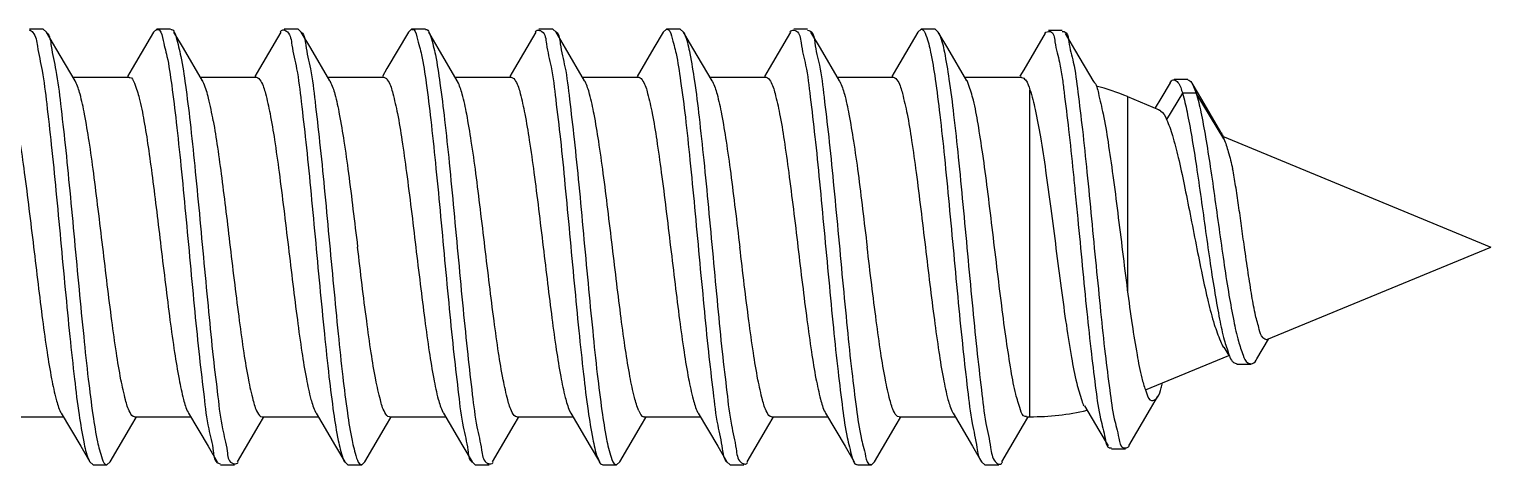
# Model space of a CAD drawing. Header units: millimetres. Extents: x -1995 to -555, y 489 to 1011.
# Drawn here: x -1523.26 to -1506.05, y 960.5 to 965.63 of the extents above; entities that cross this region are included whole.
import ezdxf

# ---------------------------------------------------------------- set-up
doc = ezdxf.new("R2010")
doc.units = ezdxf.units.MM

msp = doc.modelspace()

# ---------------------------------------------------------------- linework, layer by layer
at = {"color": 7, "linetype": 'Continuous'}
for p, q in [((-1523.09, 965.63), (-1523.253, 965.63)), ((-1523.09, 965.63), (-1523.052, 965.597)), ((-1521.791, 965.597), (-1521.753, 965.63)), ((-1521.59, 965.63), (-1521.753, 965.63)), ((-1520.09, 965.63), (-1520.253, 965.63)), ((-1520.09, 965.63), (-1520.052, 965.597)), ((-1518.791, 965.597), (-1518.753, 965.63)), ((-1518.59, 965.63), (-1518.753, 965.63)), ((-1517.09, 965.63), (-1517.253, 965.63)), ((-1517.09, 965.63), (-1517.052, 965.597)), ((-1515.791, 965.597), (-1515.899, 965.413)), ((-1515.791, 965.597), (-1515.753, 965.63)), ((-1515.59, 965.63), (-1515.753, 965.63)), ((-1515.59, 965.63), (-1515.552, 965.597)), ((-1514.09, 965.63), (-1514.253, 965.63)), ((-1512.791, 965.597), (-1512.753, 965.63)), ((-1512.59, 965.63), (-1512.753, 965.63)), ((-1512.59, 965.63), (-1512.552, 965.597)), ((-1511.093, 965.615), (-1511.255, 965.615)), ((-1515.899, 965.413), (-1516.097, 965.076)), ((-1522.74, 965.065), (-1522.079, 965.065)), ((-1521.24, 965.065), (-1520.579, 965.065)), ((-1519.74, 965.065), (-1519.079, 965.065)), ((-1518.24, 965.065), (-1517.579, 965.065)), ((-1516.74, 965.065), (-1516.079, 965.065)), ((-1515.24, 965.065), (-1514.579, 965.065)), ((-1513.74, 965.065), (-1513.079, 965.065)), ((-1512.24, 965.065), (-1511.57, 965.065)), ((-1511.472, 961.065), (-1511.472, 964.917)), ((-1509.82, 965), (-1509.932, 964.815)), ((-1509.677, 964.877), (-1509.865, 964.568)), ((-1509.612, 965.038), (-1509.774, 965.038)), ((-1509.515, 964.877), (-1509.677, 964.877)), ((-1509.562, 964.995), (-1509.515, 964.877)), ((-1509.45, 964.802), (-1509.562, 964.995)), ((-1509.189, 964.34), (-1509.515, 964.877)), ((-1510.324, 964.837), (-1510.324, 962.55)), ((-1510.324, 964.837), (-1509.953, 964.683)), ((-1509.932, 964.815), (-1510, 964.703)), ((-1509.225, 964.417), (-1509.45, 964.802)), ((-1509.204, 964.373), (-1506.047, 963.065)), ((-1509.202, 964.374), (-1509.189, 964.34)), ((-1508.682, 961.974), (-1506.047, 963.065)), ((-1508.801, 961.749), (-1508.665, 961.981)), ((-1510.112, 961.381), (-1509.131, 961.788)), ((-1509.191, 961.884), (-1509.131, 961.788)), ((-1509.036, 961.686), (-1508.873, 961.686)), ((-1510.053, 961.16), (-1509.972, 961.299)), ((-1516.892, 961.134), (-1516.878, 961.107)), ((-1516.878, 961.107), (-1516.649, 960.718)), ((-1510.308, 960.723), (-1510.053, 961.16)), ((-1523.514, 961.065), (-1522.853, 961.065)), ((-1522.014, 961.065), (-1521.353, 961.065)), ((-1520.514, 961.065), (-1519.853, 961.065)), ((-1519.014, 961.065), (-1518.353, 961.065)), ((-1517.514, 961.065), (-1516.853, 961.065)), ((-1516.014, 961.065), (-1515.353, 961.065)), ((-1514.514, 961.065), (-1513.853, 961.065)), ((-1513.014, 961.065), (-1512.353, 961.065)), ((-1511.514, 961.065), (-1511.472, 961.065)), ((-1516.649, 960.718), (-1516.541, 960.533)), ((-1516.566, 960.588), (-1516.541, 960.533)), ((-1510.512, 960.688), (-1510.349, 960.688)), ((-1522.541, 960.533), (-1522.503, 960.5)), ((-1522.503, 960.5), (-1522.34, 960.5)), ((-1522.34, 960.5), (-1522.302, 960.533)), ((-1521.003, 960.5), (-1520.84, 960.5)), ((-1519.541, 960.533), (-1519.503, 960.5)), ((-1519.503, 960.5), (-1519.34, 960.5)), ((-1519.34, 960.5), (-1519.302, 960.533)), ((-1518.041, 960.533), (-1518.003, 960.5)), ((-1518.003, 960.5), (-1517.84, 960.5)), ((-1516.503, 960.5), (-1516.34, 960.5)), ((-1516.34, 960.5), (-1516.302, 960.533)), ((-1515.041, 960.533), (-1515.003, 960.5)), ((-1515.003, 960.5), (-1514.84, 960.5)), ((-1513.503, 960.5), (-1513.34, 960.5)), ((-1513.34, 960.5), (-1513.302, 960.533)), ((-1512.041, 960.533), (-1512.003, 960.5)), ((-1512.003, 960.5), (-1511.84, 960.5))]:
    msp.add_line(p, q, dxfattribs=at)
for points in [[(-1522.716, 965.024), (-1522.94, 965.406), (-1523.052, 965.597)], [(-1521.791, 965.597), (-1522.043, 965.169), (-1522.097, 965.076)], [(-1521.216, 965.024), (-1521.44, 965.406), (-1521.552, 965.597)], [(-1520.291, 965.597), (-1520.543, 965.169), (-1520.597, 965.076)], [(-1519.716, 965.024), (-1519.94, 965.406), (-1520.052, 965.597)], [(-1518.791, 965.597), (-1519.043, 965.169), (-1519.097, 965.076)], [(-1518.216, 965.024), (-1518.44, 965.406), (-1518.552, 965.597)], [(-1517.291, 965.597), (-1517.543, 965.169), (-1517.597, 965.076)], [(-1516.716, 965.024), (-1516.94, 965.406), (-1517.052, 965.597)], [(-1515.216, 965.024), (-1515.44, 965.406), (-1515.552, 965.597)], [(-1514.291, 965.597), (-1514.543, 965.169), (-1514.597, 965.076)], [(-1513.716, 965.024), (-1513.94, 965.406), (-1514.052, 965.597)], [(-1512.791, 965.597), (-1513.043, 965.169), (-1513.097, 965.076)], [(-1512.216, 965.024), (-1512.44, 965.406), (-1512.552, 965.597)], [(-1511.293, 965.583), (-1511.545, 965.154), (-1511.59, 965.077)], [(-1510.718, 965.009), (-1510.943, 965.391), (-1511.055, 965.582)], [(-1522.878, 961.107), (-1522.649, 960.718), (-1522.541, 960.533)], [(-1521.378, 961.107), (-1521.149, 960.718), (-1521.041, 960.533)], [(-1519.878, 961.107), (-1519.649, 960.718), (-1519.541, 960.533)], [(-1518.378, 961.107), (-1518.149, 960.718), (-1518.041, 960.533)], [(-1515.378, 961.107), (-1515.149, 960.718), (-1515.041, 960.533)], [(-1513.878, 961.107), (-1513.649, 960.718), (-1513.541, 960.533)], [(-1512.378, 961.107), (-1512.149, 960.718), (-1512.041, 960.533)], [(-1510.832, 961.195), (-1510.661, 960.907), (-1510.552, 960.722)], [(-1522.302, 960.533), (-1522.047, 960.969), (-1521.996, 961.055)], [(-1520.802, 960.533), (-1520.547, 960.969), (-1520.496, 961.055)], [(-1519.302, 960.533), (-1519.047, 960.969), (-1518.996, 961.055)], [(-1517.802, 960.533), (-1517.547, 960.969), (-1517.496, 961.055)], [(-1516.302, 960.533), (-1516.047, 960.969), (-1515.996, 961.055)], [(-1514.802, 960.533), (-1514.547, 960.969), (-1514.496, 961.055)], [(-1513.302, 960.533), (-1513.047, 960.969), (-1512.996, 961.055)], [(-1511.802, 960.533), (-1511.547, 960.969), (-1511.496, 961.055)]]:
    msp.add_lwpolyline(points, dxfattribs=at)
for centre, start, end in [((-1511.472, 962.065), 67.5, 74.9258), ((-1511.472, 964.065), 270, 282.9341)]:
    msp.add_arc(centre, 3, start, end, dxfattribs=at)
for points, start_tangent, end_tangent in [([(-1523.255, 965.624), (-1523.213, 965.594), (-1523.158, 965.43), (-1523.104, 965.144), (-1523.049, 964.751), (-1522.995, 964.269), (-1522.94, 963.726), (-1522.886, 963.148), (-1522.831, 962.566), (-1522.777, 962.01), (-1522.722, 961.508), (-1522.668, 961.087), (-1522.613, 960.769), (-1522.559, 960.57), (-1522.54, 960.533)], (0.950174, -0.311719), (0.506575, -0.862196)), ([(-1523.053, 965.597), (-1523.05, 965.594), (-1522.996, 965.43), (-1522.941, 965.144), (-1522.887, 964.751), (-1522.832, 964.269), (-1522.778, 963.726), (-1522.723, 963.148), (-1522.669, 962.566), (-1522.614, 962.01), (-1522.56, 961.508), (-1522.505, 961.087), (-1522.451, 960.769), (-1522.396, 960.57), (-1522.342, 960.5), (-1522.34, 960.5)], (0.705356, -0.708854), (0.996619, 0.082168)), ([(-1521.751, 965.625), (-1521.742, 965.627), (-1521.687, 965.533), (-1521.633, 965.311), (-1521.578, 964.972)], (0.944157, 0.329496), (0.137838, -0.990455)), ([(-1521.589, 965.625), (-1521.579, 965.627), (-1521.548, 965.6)], (0.944157, 0.329496), (0.455914, -0.890024)), ([(-1521.548, 965.6), (-1521.525, 965.533), (-1521.47, 965.311), (-1521.416, 964.972)], (0.455914, -0.890024), (0.137838, -0.990455)), ([(-1520.299, 965.602), (-1520.27, 965.623), (-1520.255, 965.622)], (0.510664, 0.85978), (0.965515, -0.260347)), ([(-1520.255, 965.622), (-1520.216, 965.599), (-1520.162, 965.444), (-1520.107, 965.166), (-1520.053, 964.778), (-1519.998, 964.302), (-1519.944, 963.761), (-1519.889, 963.185), (-1519.835, 962.602), (-1519.78, 962.043), (-1519.726, 961.537), (-1519.671, 961.111), (-1519.617, 960.786), (-1519.562, 960.579), (-1519.542, 960.532)], (0.965515, -0.260347), (0.477587, -0.878585)), ([(-1520.052, 965.598), (-1519.999, 965.444), (-1519.945, 965.166), (-1519.89, 964.778), (-1519.836, 964.302), (-1519.781, 963.761), (-1519.727, 963.185), (-1519.672, 962.602), (-1519.618, 962.043), (-1519.563, 961.537), (-1519.509, 961.111), (-1519.454, 960.786), (-1519.4, 960.579), (-1519.345, 960.501), (-1519.341, 960.501)], (0.745589, -0.666406), (0.970241, 0.242142)), ([(-1518.752, 965.627), (-1518.745, 965.629), (-1518.69, 965.543), (-1518.636, 965.328), (-1518.581, 964.996), (-1518.527, 964.564), (-1518.473, 964.055), (-1518.418, 963.494), (-1518.364, 962.91), (-1518.309, 962.335), (-1518.255, 961.798), (-1518.2, 961.326), (-1518.146, 960.945), (-1518.091, 960.673), (-1518.043, 960.531)], (0.949182, 0.314727), (0.771462, -0.636275)), ([(-1518.59, 965.627), (-1518.582, 965.629), (-1518.55, 965.599)], (0.949182, 0.314727), (0.459721, -0.888063)), ([(-1518.55, 965.599), (-1518.528, 965.543), (-1518.473, 965.328), (-1518.419, 964.996), (-1518.365, 964.564), (-1518.31, 964.055), (-1518.256, 963.494), (-1518.201, 962.91), (-1518.147, 962.335), (-1518.092, 961.798), (-1518.038, 961.326), (-1517.983, 960.945), (-1517.929, 960.673), (-1517.874, 960.526), (-1517.839, 960.51)], (0.459721, -0.888063), (0.98239, -0.186841)), ([(-1517.299, 965.603), (-1517.274, 965.62), (-1517.255, 965.62)], (0.5915, 0.806305), (0.982995, -0.18363)), ([(-1517.255, 965.62), (-1517.219, 965.605), (-1517.165, 965.458), (-1517.11, 965.186), (-1517.056, 964.805), (-1517.001, 964.334), (-1516.947, 963.796), (-1516.893, 963.221), (-1516.838, 962.638), (-1516.784, 962.077), (-1516.729, 961.567), (-1516.675, 961.135), (-1516.62, 960.803), (-1516.566, 960.588)], (0.982995, -0.18363), (0.337752, -0.941235)), ([(-1517.05, 965.6), (-1517.002, 965.458), (-1516.948, 965.186), (-1516.893, 964.805), (-1516.839, 964.334), (-1516.784, 963.796), (-1516.73, 963.221), (-1516.676, 962.638), (-1516.621, 962.077), (-1516.567, 961.567), (-1516.512, 961.135), (-1516.458, 960.803), (-1516.403, 960.588)], (0.772114, -0.635484), (0.337752, -0.941235)), ([(-1515.753, 965.629), (-1515.748, 965.63), (-1515.694, 965.552), (-1515.639, 965.345), (-1515.585, 965.02), (-1515.53, 964.594), (-1515.476, 964.088), (-1515.421, 963.53), (-1515.367, 962.947), (-1515.312, 962.37), (-1515.258, 961.83), (-1515.204, 961.353), (-1515.149, 960.966), (-1515.095, 960.687), (-1515.042, 960.532)], (0.9713, 0.237859), (0.744305, -0.667839)), ([(-1515.552, 965.598), (-1515.531, 965.552), (-1515.477, 965.345), (-1515.422, 965.02), (-1515.368, 964.594), (-1515.313, 964.088), (-1515.259, 963.53), (-1515.204, 962.947), (-1515.15, 962.37), (-1515.096, 961.83), (-1515.041, 961.353), (-1514.987, 960.966), (-1514.932, 960.687), (-1514.878, 960.531), (-1514.838, 960.509)], (0.478489, -0.878093), (0.964867, -0.262738)), ([(-1514.298, 965.604), (-1514.277, 965.617), (-1514.254, 965.619)], (0.690798, 0.723048), (0.996066, -0.088618)), ([(-1514.254, 965.619), (-1514.223, 965.61), (-1514.168, 965.471), (-1514.114, 965.207), (-1514.059, 964.832), (-1514.005, 964.365), (-1513.95, 963.832), (-1513.896, 963.258), (-1513.841, 962.674), (-1513.787, 962.111), (-1513.732, 961.597), (-1513.678, 961.159), (-1513.624, 960.82), (-1513.569, 960.598), (-1513.546, 960.531)], (0.996066, -0.088618), (0.456115, -0.889921)), ([(-1514.091, 965.619), (-1514.06, 965.61), (-1514.049, 965.602)], (0.996066, -0.088618), (0.776304, -0.630358)), ([(-1514.049, 965.602), (-1514.006, 965.471), (-1513.951, 965.207), (-1513.897, 964.832), (-1513.842, 964.365), (-1513.788, 963.832), (-1513.733, 963.258), (-1513.679, 962.674), (-1513.624, 962.111), (-1513.57, 961.597), (-1513.515, 961.159), (-1513.461, 960.82), (-1513.407, 960.598), (-1513.352, 960.503), (-1513.342, 960.505)], (0.776304, -0.630358), (0.944248, 0.329235)), ([(-1512.753, 965.63), (-1512.752, 965.63), (-1512.697, 965.561), (-1512.643, 965.362), (-1512.588, 965.044), (-1512.534, 964.623), (-1512.479, 964.122), (-1512.425, 963.566), (-1512.37, 962.984), (-1512.316, 962.406), (-1512.261, 961.862), (-1512.207, 961.381), (-1512.152, 960.987), (-1512.098, 960.701), (-1512.043, 960.537), (-1512.04, 960.534)], (0.997209, 0.074657), (0.703694, -0.710503)), ([(-1512.553, 965.597), (-1512.535, 965.561), (-1512.48, 965.362), (-1512.426, 965.044), (-1512.371, 964.623), (-1512.317, 964.122), (-1512.262, 963.566), (-1512.208, 962.984), (-1512.153, 962.406), (-1512.099, 961.862), (-1512.044, 961.381), (-1511.99, 960.987), (-1511.935, 960.701), (-1511.881, 960.537), (-1511.838, 960.507)], (0.507813, -0.861467), (0.949738, -0.313046)), ([(-1511.297, 965.587), (-1511.285, 965.595), (-1511.254, 965.604)], (0.769301, 0.638887), (0.995295, 0.096888)), ([(-1511.254, 965.604), (-1511.232, 965.603), (-1511.178, 965.482), (-1511.124, 965.241), (-1511.093, 965.062)], (0.995295, 0.096888), (0.141565, -0.989929)), ([(-1511.092, 965.604), (-1511.069, 965.603), (-1511.047, 965.589)], (0.995295, 0.096888), (0.662983, -0.748634)), ([(-1511.047, 965.589), (-1511.015, 965.482), (-1510.962, 965.241), (-1510.908, 964.891), (-1510.855, 964.451), (-1510.801, 963.945), (-1510.748, 963.399), (-1510.694, 962.842), (-1510.64, 962.301), (-1510.587, 961.805), (-1510.533, 961.378), (-1510.48, 961.042), (-1510.426, 960.812), (-1510.372, 960.699), (-1510.35, 960.698)], (0.662983, -0.748634), (0.995073, 0.099142)), ([(-1523.579, 965.065), (-1523.529, 965.02), (-1523.474, 964.875), (-1523.42, 964.637), (-1523.367, 964.326), (-1523.313, 963.944), (-1523.258, 963.513), (-1523.204, 963.065)], (0.994773, -0.102114), (0.118525, -0.992951)), ([(-1522.079, 965.063), (-1522.072, 965.064), (-1522.016, 964.996), (-1521.96, 964.82), (-1521.904, 964.552)], (0.975471, 0.220128), (0.175704, -0.984443)), ([(-1520.579, 965.065), (-1520.529, 965.02), (-1520.474, 964.874), (-1520.42, 964.637), (-1520.367, 964.327), (-1520.313, 963.945), (-1520.258, 963.513), (-1520.204, 963.065)], (0.994948, -0.100394), (0.118525, -0.992951)), ([(-1519.079, 965.065), (-1519.029, 965.021), (-1518.974, 964.875), (-1518.92, 964.637), (-1518.867, 964.326), (-1518.813, 963.944), (-1518.758, 963.512), (-1518.704, 963.065)], (0.993672, -0.112323), (0.118525, -0.992951)), ([(-1517.579, 965.065), (-1517.529, 965.021), (-1517.474, 964.875), (-1517.42, 964.635), (-1517.367, 964.323), (-1517.313, 963.942), (-1517.258, 963.512), (-1517.204, 963.065)], (0.994023, -0.109171), (0.118525, -0.992951)), ([(-1516.079, 965.065), (-1516.029, 965.021), (-1515.974, 964.875), (-1515.92, 964.637), (-1515.867, 964.326), (-1515.813, 963.944), (-1515.758, 963.513), (-1515.704, 963.065)], (0.993836, -0.11086), (0.118525, -0.992951)), ([(-1514.579, 965.065), (-1514.529, 965.021), (-1514.474, 964.875), (-1514.42, 964.636), (-1514.367, 964.324), (-1514.313, 963.943), (-1514.258, 963.512), (-1514.204, 963.065)], (0.993794, -0.111239), (0.118525, -0.992951)), ([(-1513.079, 965.065), (-1513.028, 965.02), (-1512.974, 964.873), (-1512.919, 964.633), (-1512.866, 964.32), (-1512.812, 963.941), (-1512.758, 963.512), (-1512.704, 963.065)], (0.995493, -0.094836), (0.118525, -0.992951)), ([(-1511.571, 965.064), (-1511.525, 965.033), (-1511.472, 964.917)], (0.988416, -0.151768), (0.322257, -0.946652)), ([(-1511.093, 965.062), (-1511.071, 964.891), (-1511.017, 964.451), (-1510.964, 963.945), (-1510.939, 963.694)], (0.141565, -0.989929), (0.097761, -0.99521)), ([(-1522.389, 963.065), (-1522.443, 963.51), (-1522.496, 963.933), (-1522.55, 964.312), (-1522.604, 964.629), (-1522.657, 964.867), (-1522.711, 965.015), (-1522.716, 965.024)], (-0.118525, 0.992951), (-0.54367, 0.839299)), ([(-1521.578, 964.972), (-1521.524, 964.535), (-1521.469, 964.021), (-1521.415, 963.458), (-1521.36, 962.874), (-1521.306, 962.3), (-1521.251, 961.766), (-1521.197, 961.299), (-1521.142, 960.924), (-1521.088, 960.66), (-1521.045, 960.528)], (0.137838, -0.990455), (0.776698, -0.629873)), ([(-1521.416, 964.972), (-1521.361, 964.535), (-1521.307, 964.021), (-1521.252, 963.458), (-1521.198, 962.874), (-1521.143, 962.3), (-1521.089, 961.766), (-1521.034, 961.299), (-1520.98, 960.924), (-1520.925, 960.66), (-1520.871, 960.521), (-1520.839, 960.512)], (0.137838, -0.990455), (0.995726, -0.09236)), ([(-1521.089, 964.552), (-1521.144, 964.818), (-1521.199, 964.992), (-1521.214, 965.025)], (-0.175704, 0.984443), (-0.459767, 0.888039)), ([(-1519.716, 965.024), (-1519.711, 965.015), (-1519.657, 964.867), (-1519.604, 964.629), (-1519.55, 964.312), (-1519.496, 963.933), (-1519.443, 963.51), (-1519.389, 963.065)], (0.54367, -0.839299), (0.118525, -0.992951)), ([(-1517.889, 963.065), (-1517.943, 963.51), (-1517.996, 963.933), (-1518.05, 964.312), (-1518.104, 964.629), (-1518.157, 964.867), (-1518.211, 965.015), (-1518.216, 965.024)], (-0.118525, 0.992951), (-0.54367, 0.839299)), ([(-1516.389, 963.065), (-1516.443, 963.51), (-1516.496, 963.933), (-1516.55, 964.312), (-1516.604, 964.629), (-1516.657, 964.867), (-1516.711, 965.015), (-1516.716, 965.024)], (-0.118525, 0.992951), (-0.54367, 0.839299)), ([(-1515.216, 965.024), (-1515.211, 965.015), (-1515.157, 964.867), (-1515.104, 964.629), (-1515.05, 964.312), (-1514.996, 963.933), (-1514.943, 963.51), (-1514.889, 963.065)], (0.54367, -0.839299), (0.118525, -0.992951)), ([(-1513.716, 965.024), (-1513.711, 965.015), (-1513.657, 964.867), (-1513.604, 964.629), (-1513.55, 964.312), (-1513.496, 963.933), (-1513.443, 963.51), (-1513.389, 963.065)], (0.54367, -0.839299), (0.118525, -0.992951)), ([(-1511.527, 961.068), (-1511.583, 961.148), (-1511.639, 961.33), (-1511.694, 961.607), (-1511.75, 961.962), (-1511.805, 962.377), (-1511.861, 962.829), (-1511.917, 963.293), (-1511.972, 963.746), (-1512.028, 964.161), (-1512.083, 964.518), (-1512.139, 964.796), (-1512.195, 964.98), (-1512.212, 965.025)], (-0.993852, 0.11072), (-0.444978, 0.895541)), ([(-1511.472, 964.917), (-1511.411, 964.686), (-1511.349, 964.363), (-1511.288, 963.965), (-1511.227, 963.518), (-1511.166, 963.047), (-1511.105, 962.58), (-1511.044, 962.143), (-1510.983, 961.763), (-1510.922, 961.461), (-1510.861, 961.255), (-1510.838, 961.192)], (0.322258, -0.946652), (0.463951, -0.885861)), ([(-1510.717, 965.01), (-1510.685, 964.953)], (0.656094, -0.754679), (0.330786, -0.943706)), ([(-1510.685, 964.953), (-1510.667, 964.876), (-1510.61, 964.633), (-1510.553, 964.303), (-1510.496, 963.907), (-1510.439, 963.467), (-1510.382, 963.01), (-1510.326, 962.562), (-1510.269, 962.149), (-1510.212, 961.796), (-1510.155, 961.52), (-1510.113, 961.381)], (0.330786, -0.943706), (0.322914, -0.946428)), ([(-1509.822, 965.001), (-1509.785, 965.036), (-1509.775, 965.035)], (0.463698, 0.885993), (0.973194, -0.229986)), ([(-1509.775, 965.035), (-1509.731, 965.005), (-1509.677, 964.877)], (0.973194, -0.229986), (0.294446, -0.955668)), ([(-1509.677, 964.877), (-1509.623, 964.657), (-1509.568, 964.364), (-1509.513, 964.018), (-1509.458, 963.638), (-1509.404, 963.247), (-1509.349, 962.866), (-1509.294, 962.516), (-1509.24, 962.213), (-1509.185, 961.971), (-1509.13, 961.8), (-1509.101, 961.733)], (0.294446, -0.955668), (0.555088, -0.831792)), ([(-1509.612, 965.035), (-1509.569, 965.005), (-1509.561, 964.996)], (0.973194, -0.229986), (0.611944, -0.790901)), ([(-1509.515, 964.877), (-1509.46, 964.655), (-1509.405, 964.359), (-1509.349, 964.009), (-1509.294, 963.625), (-1509.239, 963.231), (-1509.184, 962.848), (-1509.129, 962.497), (-1509.073, 962.195), (-1509.018, 961.956), (-1508.963, 961.79), (-1508.908, 961.701), (-1508.873, 961.69)], (0.294446, -0.955668), (0.995973, -0.08965)), ([(-1521.904, 964.552), (-1521.855, 964.247), (-1521.805, 963.883), (-1521.754, 963.48), (-1521.704, 963.065)], (0.175704, -0.984443), (0.118525, -0.992951)), ([(-1521.089, 964.552), (-1521.039, 964.241), (-1520.989, 963.879), (-1520.939, 963.481), (-1520.889, 963.065)], (0.175704, -0.984443), (0.118525, -0.992951)), ([(-1509.954, 964.679), (-1509.934, 964.671), (-1509.865, 964.568)], (0.968687, -0.248284), (0.423363, -0.90596)), ([(-1509.865, 964.568), (-1509.796, 964.38), (-1509.726, 964.119), (-1509.657, 963.802), (-1509.587, 963.452), (-1509.516, 963.089), (-1509.445, 962.738), (-1509.374, 962.42), (-1509.302, 962.154), (-1509.23, 961.957), (-1509.194, 961.882)], (0.423363, -0.90596), (0.54361, -0.839338)), ([(-1509.223, 964.418), (-1509.202, 964.374)], (0.523718, -0.851892), (0.367107, -0.930179)), ([(-1509.189, 964.34), (-1509.137, 964.186), (-1509.086, 963.988)], (0.370197, -0.928953), (0.23303, -0.97247)), ([(-1508.947, 963.065), (-1508.982, 963.314), (-1509.016, 963.557), (-1509.051, 963.787), (-1509.086, 963.988)], (-0.139018, 0.99029), (-0.18275, 0.983159)), ([(-1510.939, 963.694), (-1510.91, 963.399), (-1510.856, 962.842), (-1510.803, 962.301), (-1510.749, 961.805), (-1510.696, 961.378), (-1510.642, 961.042), (-1510.588, 960.812), (-1510.559, 960.716)], (0.097761, -0.99521), (0.607251, -0.79451)), ([(-1523.204, 963.065), (-1523.151, 962.626), (-1523.098, 962.206), (-1523.045, 961.826), (-1522.992, 961.511), (-1522.938, 961.27), (-1522.885, 961.12), (-1522.878, 961.107)], (0.118525, -0.992951), (0.515513, -0.856882)), ([(-1522.014, 961.065), (-1522.068, 961.115), (-1522.121, 961.263), (-1522.175, 961.502), (-1522.229, 961.818), (-1522.282, 962.197), (-1522.336, 962.62), (-1522.389, 963.065)], (-1, 0), (-0.118525, 0.992951)), ([(-1521.704, 963.065), (-1521.651, 962.625), (-1521.598, 962.203), (-1521.544, 961.823), (-1521.491, 961.508), (-1521.438, 961.268), (-1521.385, 961.119), (-1521.378, 961.107)], (0.118525, -0.992951), (0.51965, -0.85438)), ([(-1520.889, 963.065), (-1520.836, 962.62), (-1520.782, 962.197), (-1520.729, 961.818), (-1520.675, 961.502), (-1520.621, 961.263), (-1520.568, 961.115), (-1520.514, 961.065)], (0.118525, -0.992951), (1, 0)), ([(-1520.204, 963.065), (-1520.151, 962.626), (-1520.098, 962.206), (-1520.045, 961.826), (-1519.992, 961.511), (-1519.938, 961.27), (-1519.885, 961.12), (-1519.878, 961.107)], (0.118525, -0.992951), (0.515963, -0.856611)), ([(-1519.014, 961.065), (-1519.068, 961.115), (-1519.121, 961.263), (-1519.175, 961.502), (-1519.229, 961.818), (-1519.282, 962.197), (-1519.336, 962.62), (-1519.389, 963.065)], (-1, 0), (-0.118525, 0.992951)), ([(-1518.704, 963.065), (-1518.651, 962.626), (-1518.598, 962.208), (-1518.545, 961.829), (-1518.492, 961.513), (-1518.439, 961.271), (-1518.385, 961.12), (-1518.378, 961.107)], (0.118525, -0.992951), (0.512931, -0.85843)), ([(-1517.514, 961.065), (-1517.568, 961.115), (-1517.621, 961.263), (-1517.675, 961.502), (-1517.729, 961.818), (-1517.782, 962.197), (-1517.836, 962.62), (-1517.889, 963.065)], (-1, 0), (-0.118525, 0.992951)), ([(-1517.204, 963.065), (-1517.152, 962.635), (-1517.101, 962.225), (-1517.049, 961.852), (-1516.997, 961.538), (-1516.944, 961.293), (-1516.892, 961.134)], (0.118525, -0.992951), (0.418064, -0.908418)), ([(-1516.077, 961.134), (-1516.129, 961.293), (-1516.182, 961.538), (-1516.234, 961.852), (-1516.286, 962.225), (-1516.337, 962.635), (-1516.389, 963.065)], (-0.418064, 0.908418), (-0.118525, 0.992951)), ([(-1515.704, 963.065), (-1515.651, 962.626), (-1515.598, 962.207), (-1515.545, 961.828), (-1515.492, 961.513), (-1515.438, 961.271), (-1515.385, 961.12), (-1515.378, 961.107)], (0.118525, -0.992951), (0.513207, -0.858265)), ([(-1514.514, 961.065), (-1514.568, 961.115), (-1514.621, 961.263), (-1514.675, 961.502), (-1514.729, 961.818), (-1514.782, 962.197), (-1514.836, 962.62), (-1514.889, 963.065)], (-1, 0), (-0.118525, 0.992951)), ([(-1514.204, 963.065), (-1514.151, 962.625), (-1514.098, 962.207), (-1514.045, 961.829), (-1513.992, 961.513), (-1513.938, 961.271), (-1513.885, 961.119), (-1513.878, 961.107)], (0.118525, -0.992951), (0.517206, -0.855861)), ([(-1513.014, 961.065), (-1513.068, 961.115), (-1513.121, 961.263), (-1513.175, 961.502), (-1513.229, 961.818), (-1513.282, 962.197), (-1513.336, 962.62), (-1513.389, 963.065)], (-1, 0), (-0.118525, 0.992951)), ([(-1512.704, 963.065), (-1512.651, 962.625), (-1512.598, 962.206), (-1512.545, 961.829), (-1512.492, 961.513), (-1512.438, 961.27), (-1512.384, 961.118), (-1512.378, 961.107)], (0.118525, -0.992951), (0.522302, -0.85276)), ([(-1508.682, 961.973), (-1508.684, 961.973), (-1508.728, 961.996), (-1508.772, 962.094), (-1508.816, 962.259), (-1508.859, 962.485), (-1508.903, 962.762), (-1508.947, 963.065)], (-0.979221, -0.202797), (-0.139018, 0.99029)), ([(-1509.101, 961.733), (-1509.075, 961.706), (-1509.035, 961.689)], (0.555088, -0.831792), (0.991828, -0.127583)), ([(-1508.873, 961.69), (-1508.853, 961.691), (-1508.801, 961.749)], (0.995973, -0.08965), (0.453238, 0.891389)), ([(-1509.969, 961.296), (-1509.928, 961.404), (-1509.912, 961.464)], (0.624282, 0.781199), (0.256541, 0.966533)), ([(-1510.113, 961.381), (-1510.098, 961.337), (-1510.041, 961.256), (-1510.027, 961.257)], (0.322914, -0.946428), (0.979124, 0.203265)), ([(-1510.027, 961.257), (-1509.984, 961.28), (-1509.969, 961.296)], (0.979124, 0.203265), (0.624282, 0.781199)), ([(-1516.077, 961.134), (-1516.022, 961.066), (-1516.015, 961.067)], (0.418064, -0.908418), (0.981895, 0.189428)), ([(-1511.515, 961.069), (-1511.527, 961.068)], (-0.983001, -0.1836), (-0.993852, 0.11072)), ([(-1516.403, 960.588), (-1516.349, 960.502), (-1516.341, 960.503)], (0.337752, -0.941235), (0.959986, 0.280047)), ([(-1510.559, 960.716), (-1510.535, 960.699), (-1510.513, 960.698)], (0.607251, -0.79451), (0.995073, 0.099142)), ([(-1510.35, 960.698), (-1510.319, 960.707), (-1510.304, 960.719)], (0.995073, 0.099142), (0.713946, 0.700201)), ([(-1521.045, 960.528), (-1521.033, 960.521), (-1521.002, 960.512)], (0.776698, -0.629873), (0.995726, -0.09236)), ([(-1520.839, 960.512), (-1520.816, 960.513), (-1520.795, 960.526)], (0.995726, -0.09236), (0.687414, 0.726266)), ([(-1517.839, 960.51), (-1517.82, 960.51), (-1517.794, 960.527)], (0.98239, -0.186841), (0.587915, 0.808923)), ([(-1516.543, 960.532), (-1516.511, 960.502), (-1516.504, 960.503)], (0.470212, -0.882554), (0.959986, 0.280047)), ([(-1514.838, 960.509), (-1514.823, 960.507), (-1514.795, 960.528)], (0.964867, -0.262738), (0.508413, 0.861113)), ([(-1513.546, 960.531), (-1513.515, 960.503), (-1513.505, 960.505)], (0.456115, -0.889921), (0.944248, 0.329235)), ([(-1511.838, 960.507), (-1511.827, 960.505), (-1511.796, 960.53)], (0.949738, -0.313046), (0.466843, 0.88434))]:
    msp.add_spline(points, degree=3, dxfattribs=dict(at, start_tangent=start_tangent, end_tangent=end_tangent))

doc.saveas('drawing.dxf')
